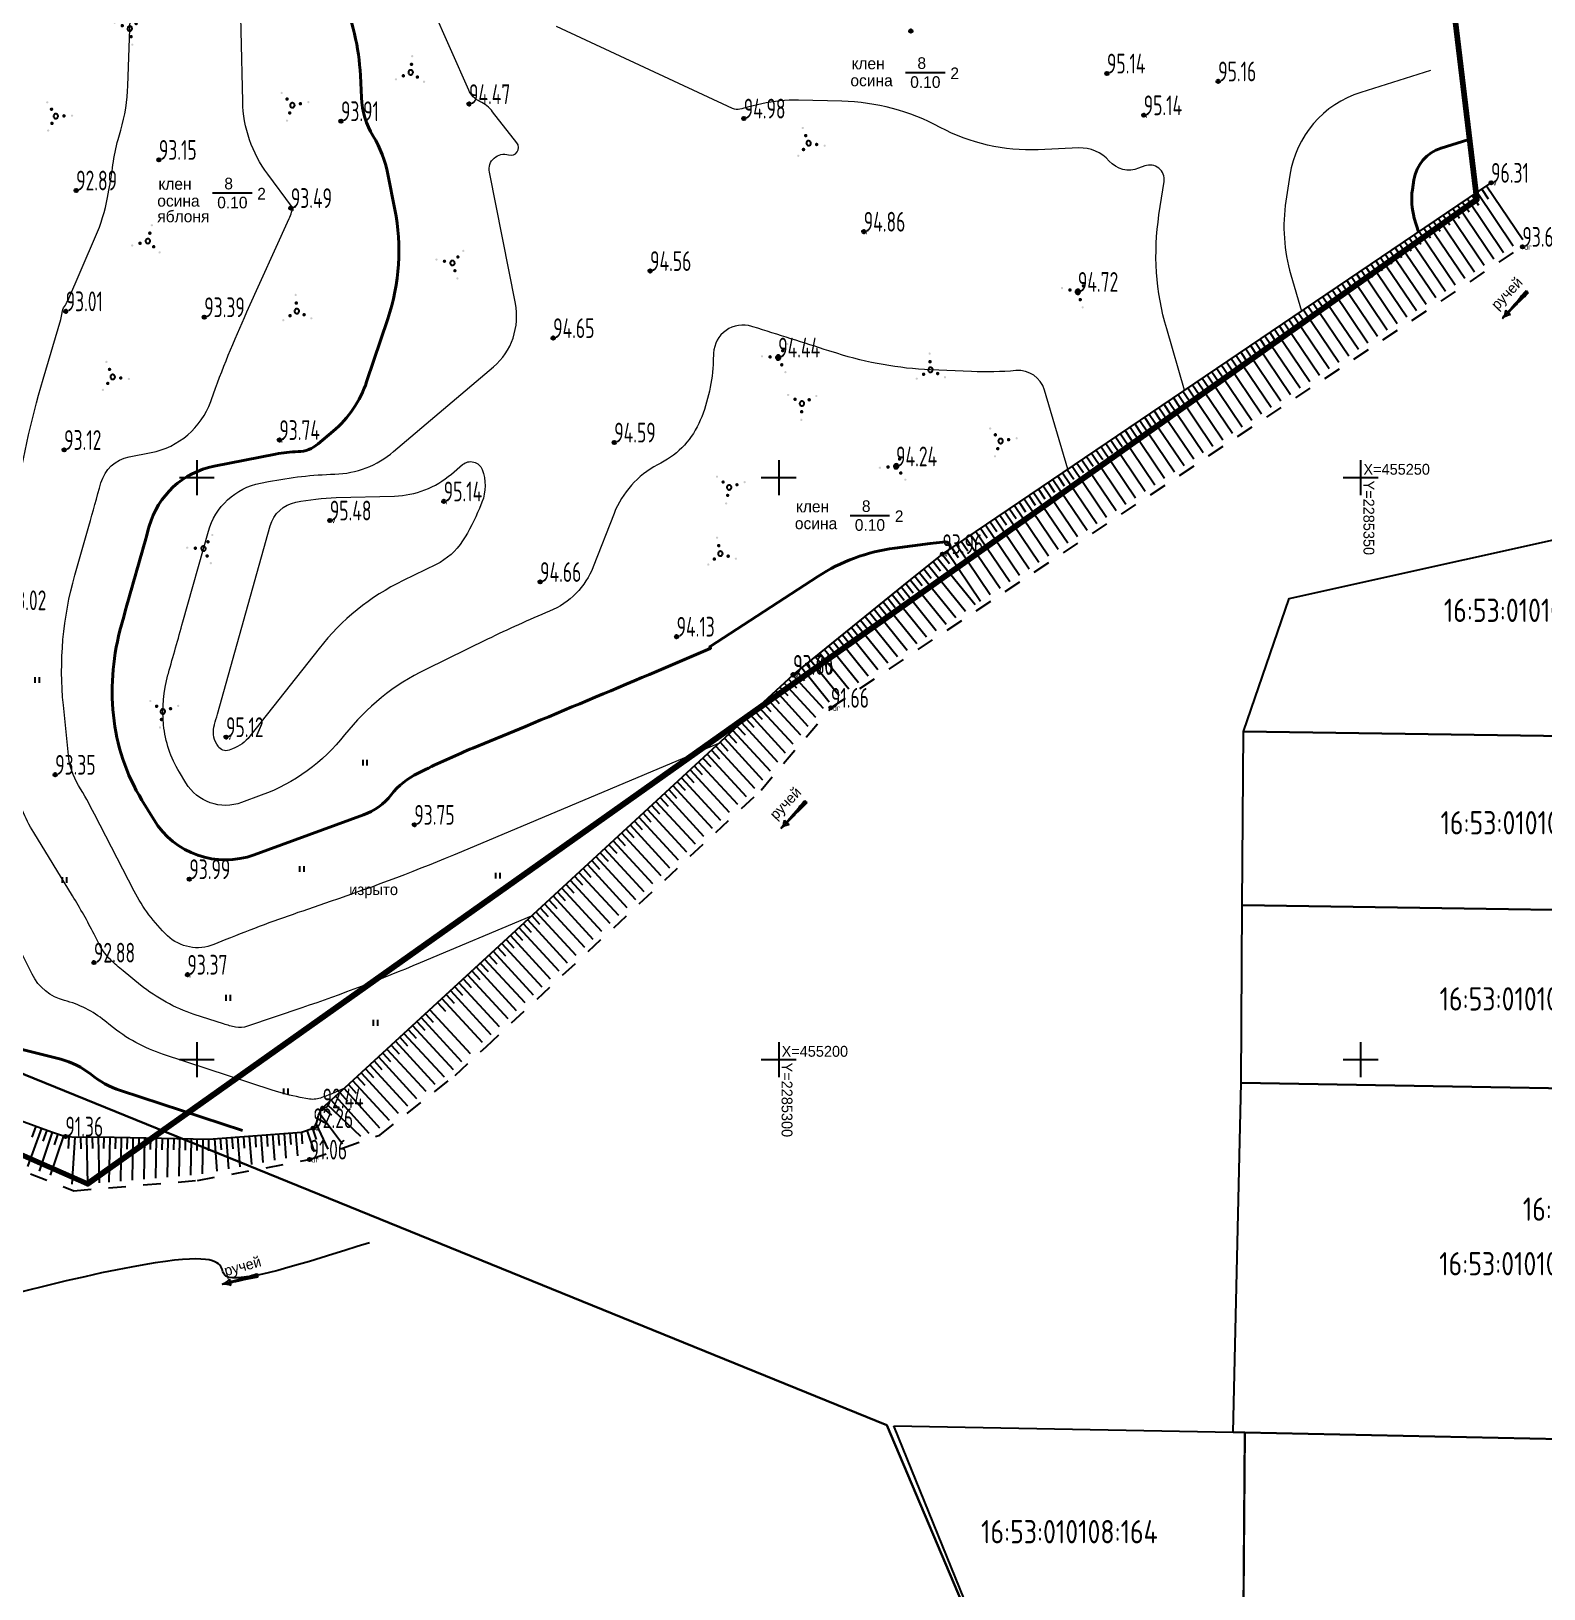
# Model space of a CAD drawing. Header units: metres. Extents: x 2284092 to 2335310, y 454860 to 483236.
# Drawn here: x 2285235.8 to 2285365.8, y 455154.5 to 455288.4 of the extents above; entities that cross this region are included whole.
import ezdxf
from ezdxf.enums import TextEntityAlignment as Align

# ---------------------------------------------------------------- set-up
doc = ezdxf.new("R2010")
doc.units = ezdxf.units.M
doc.header["$PDMODE"] = 32
doc.header["$PDSIZE"] = 0.3
doc.linetypes.add('ЛИНИЯ_1.5-1.5', pattern=[3, 1.5, -1.5])
for name, color, linetype in [('-_линия', 7, 'Continuous'), ('0 @ 0.5', 7, 'Continuous'), ('Eg.14_Ограждения', 7, 'Continuous'), ('INHABITED', 14, 'Continuous'), ('LABELS', 254, 'Continuous'), ('MUNICIPAL', 14, 'Continuous'), ('P', 94, 'Continuous'), ('Pb', 7, 'Continuous'), ('Pr', 7, 'Continuous'), ('Pur', 7, 'Continuous'), ('Pv', 7, 'Continuous'), ('T', 7, 'Continuous'), ('КОД', 7, 'Continuous')]:
    doc.layers.add(name, color=color, linetype=linetype)
doc.styles.get("Standard").update_dxf_attribs({"font": 'eskdu.shx'})
doc.styles.add('БСАМ курсив малоконтрасный (Бм-431)', font='bm431.ttf')
doc.styles.add('Древний курсив (Д-431)', font='d431.ttf')
doc.styles.add('Рубленый (Р-131)', font='p131.ttf')
doc.linetypes.add('КОНТУР', pattern='A,0,-0.5,[133,ltypeshp.shx,S=0.05,R=0,X=-0.5,Y=0],-0.5', length=1)
doc.linetypes.add('ЛИНИЯ_СВЯЗИ', pattern='A,4.5,[133,ltypeshp.shx,S=0.2,R=0,X=-0.2,Y=0],1e-05,[133,ltypeshp.shx,S=0.15,R=0,X=-0.15,Y=0],1e-05,[133,ltypeshp.shx,S=0.1,R=0,X=-0.1,Y=0],1e-05,[133,ltypeshp.shx,S=0.05,R=0,X=-0.05,Y=0],4.5,-2', length=11.00003)

# ---------------------------------------------------------------- blocks, each defined once
blk = doc.blocks.new('Крест сетки')
at = {"color": 72, "linetype": 'Continuous'}
for p, q in [((0, 3), (0, -3)), ((-3, 0), (3, 0))]:
    blk.add_line(p, q, dxfattribs=at)
blk = doc.blocks.new('Направление течения')
at = {"linetype": 'Continuous'}
h = blk.add_hatch(color=0, dxfattribs=at)
edge = h.paths.add_edge_path()
edge.add_arc((-0.03, 2.33), 1.04, 241.8876, 266.7395)
edge.add_spline(control_points=[(-0.09, 1.3), (-0.09, 1.51), (-0.11, 2.34), (-0.14, 4.01), (-0.23, 5.45), (-0.28, 6.27)], knot_values=[0, 0, 0, 0, 0.625751, 2.516384, 4.981065, 4.981065, 4.981065, 4.981065], degree=3, periodic=0)
edge.add_arc((-0.05, 6.62), 0.414, 235.3367, 276.6842)
edge.add_arc((0.05, 6.62), 0.414, 263.3158, 304.6633)
edge.add_spline(control_points=[(0.28, 6.27), (0.23, 5.45), (0.14, 4.01), (0.11, 2.34), (0.09, 1.51), (0.09, 1.3)], knot_values=[0, 0, 0, 0, 2.464681, 4.355314, 4.981065, 4.981065, 4.981065, 4.981065], degree=3, periodic=0)
edge.add_arc((0.03, 2.33), 1.04, 273.2605, 298.1124)
edge.add_spline(control_points=[(0.52, 1.42), (0.39, 1.22), (0.12, 0.79), (0.04, 0.28), (0, 0)], knot_values=[0, 0, 0, 0, 0.685038, 1.525237, 1.525237, 1.525237, 1.525237], degree=3, periodic=0)
edge.add_spline(control_points=[(0, 0), (-0.04, 0.28), (-0.12, 0.79), (-0.39, 1.22), (-0.52, 1.42)], knot_values=[0, 0, 0, 0, 0.840199, 1.525237, 1.525237, 1.525237, 1.525237], degree=3, periodic=0)
at = {"color": 0, "linetype": 'Continuous'}
blk.add_line((0, 0), (0, 6.2), dxfattribs=at)
for centre, radius, start, end in [((-0.05, 6.62), 0.414, 235.3367, 276.6842), ((0.05, 6.62), 0.414, 263.3158, 304.6633), ((-0.03, 2.33), 1.04, 241.8876, 266.7395), ((0.03, 2.33), 1.04, 273.2605, 298.1124)]:
    blk.add_arc(centre, radius, start, end, dxfattribs=at)
for points in [[(-0.09, 1.3), (-0.1, 1.92), (-0.15, 3.81), (-0.28, 6.27)], [(0.09, 1.3), (0.1, 1.92), (0.15, 3.81), (0.28, 6.27)], [(0, 0), (-0.19, 0.82), (-0.52, 1.42)], [(0, 0), (0.19, 0.82), (0.52, 1.42)]]:
    blk.add_spline(points, degree=3, dxfattribs=at)
blk = doc.blocks.new('Штриховка Луговая растительность')
at = {"color": 3, "linetype": 'Continuous'}
for p, q in [((-0.4, 1), (-0.4, 0)), ((0.4, 0), (0.4, 1))]:
    blk.add_line(p, q, dxfattribs=at)
blk = doc.blocks.new('Штриховка Кустарник')
at = {"linetype": 'Continuous'}
h = blk.add_hatch(color=3, dxfattribs=at)
edge = h.paths.add_edge_path()
edge.add_arc((2.04, -1.91), 0.2, 0, 360)
edge = h.paths.add_edge_path()
edge.add_arc((0.63, 2.73), 0.2, 0, 360)
edge = h.paths.add_edge_path()
edge.add_arc((-2.68, -0.81), 0.2, 0, 360)
h = blk.add_hatch(color=3, dxfattribs=at)
edge = h.paths.add_edge_path()
edge.add_arc((0.32, 1.36), 0.3, 0, 360)
edge = h.paths.add_edge_path()
edge.add_arc((-1.34, -0.41), 0.3, 0, 360)
edge = h.paths.add_edge_path()
edge.add_arc((1.02, -0.96), 0.3, 0, 360)
at = {"color": 3, "linetype": 'Continuous', "flags": 128}
blk.add_lwpolyline([(0.4, 0), (0.39, 0.1), (0.35, 0.2), (0.28, 0.28), (0.2, 0.35), (0.1, 0.39), (0, 0.4), (-0.1, 0.39), (-0.2, 0.35), (-0.28, 0.28), (-0.35, 0.2), (-0.39, 0.1), (-0.4, 0), (-0.39, -0.1), (-0.35, -0.2), (-0.28, -0.28), (-0.2, -0.35), (-0.1, -0.39), (0, -0.4), (0.1, -0.39), (0.2, -0.35), (0.28, -0.28), (0.35, -0.2), (0.39, -0.1)], close=True, dxfattribs=at)

msp = doc.modelspace()

# ---------------------------------------------------------------- linework, layer by layer
at = {"layer": '-_линия', "color": 1, "lineweight": 100}
msp.add_lwpolyline([(2285105.13, 455277.24), (2285117.4, 455259.73), (2285144.62, 455235.58), (2285171.81, 455219.58), (2285240.61, 455189.33), (2285360, 455273.88), (2285357.65, 455293.4), (2285424.76, 455347.94), (2285357.37, 455373.11), (2285280.03, 455419.53), (2285266.62, 455433.92), (2285255.62, 455428.3), (2285226.87, 455420.54), (2285211.36, 455393), (2285192.75, 455364.76), (2285174.58, 455340.43), (2285155.32, 455328.55), (2285142.87, 455312.81), (2285125.4, 455297.81), (2285117.19, 455291.73), (2285115.97, 455282.88)], close=True, dxfattribs=at)
at = {"color": 0, "linetype": 'Continuous'}
for p, q in [((2285310.9, 455284.8), (2285314.3, 455284.8)), ((2285251.34, 455274.45), (2285254.74, 455274.45)), ((2285306.13, 455246.75), (2285309.53, 455246.75))]:
    msp.add_line(p, q, dxfattribs=at)
at = {"linetype": 'Continuous'}
for p, q in [((2285360.01, 455274.51), (2285363.12, 455269.9)), ((2285360.42, 455274.79), (2285360.98, 455273.96)), ((2285360.83, 455275.07), (2285363.96, 455270.45)), ((2285357.94, 455273.11), (2285358.5, 455272.28)), ((2285358.35, 455273.39), (2285361.46, 455268.79)), ((2285358.76, 455273.67), (2285359.32, 455272.84)), ((2285359.18, 455273.95), (2285362.29, 455269.34)), ((2285359.59, 455274.23), (2285360.15, 455273.4)), ((2285355.87, 455271.7), (2285358.96, 455267.13)), ((2285356.28, 455271.99), (2285356.84, 455271.16)), ((2285356.69, 455272.27), (2285359.79, 455267.68)), ((2285357.11, 455272.55), (2285357.67, 455271.72)), ((2285357.52, 455272.83), (2285360.63, 455268.24)), ((2285353.79, 455270.3), (2285354.35, 455269.48)), ((2285354.21, 455270.58), (2285357.3, 455266.02)), ((2285354.62, 455270.86), (2285355.18, 455270.04)), ((2285355.04, 455271.14), (2285358.13, 455266.57)), ((2285355.45, 455271.42), (2285356.01, 455270.6)), ((2285352.14, 455269.18), (2285352.7, 455268.36)), ((2285352.55, 455269.46), (2285355.63, 455264.91)), ((2285352.97, 455269.74), (2285353.53, 455268.92)), ((2285353.38, 455270.02), (2285356.47, 455265.46)), ((2285350.07, 455267.78), (2285353.14, 455263.25)), ((2285350.48, 455268.06), (2285351.04, 455267.23)), ((2285350.9, 455268.34), (2285353.97, 455263.8)), ((2285351.31, 455268.62), (2285351.87, 455267.79)), ((2285351.72, 455268.9), (2285354.8, 455264.35)), ((2285348, 455266.38), (2285348.56, 455265.55)), ((2285348.41, 455266.66), (2285351.47, 455262.14)), ((2285348.82, 455266.94), (2285349.38, 455266.11)), ((2285349.24, 455267.22), (2285352.3, 455262.69)), ((2285349.65, 455267.5), (2285350.21, 455266.67)), ((2285345.93, 455264.98), (2285348.98, 455260.47)), ((2285346.34, 455265.26), (2285346.9, 455264.43)), ((2285346.75, 455265.54), (2285349.81, 455261.03)), ((2285347.17, 455265.82), (2285347.73, 455264.99)), ((2285347.58, 455266.1), (2285350.64, 455261.58)), ((2285344.27, 455263.86), (2285347.31, 455259.36)), ((2285344.68, 455264.14), (2285345.24, 455263.31)), ((2285345.1, 455264.42), (2285348.14, 455259.92)), ((2285345.51, 455264.7), (2285346.07, 455263.87)), ((2285342.2, 455262.46), (2285342.76, 455261.63)), ((2285342.61, 455262.74), (2285345.65, 455258.26)), ((2285343.03, 455263.02), (2285343.59, 455262.19)), ((2285343.44, 455263.3), (2285346.48, 455258.81)), ((2285343.85, 455263.58), (2285344.42, 455262.75)), ((2285340.13, 455261.06), (2285343.15, 455256.59)), ((2285340.54, 455261.34), (2285341.1, 455260.51)), ((2285340.96, 455261.62), (2285343.98, 455257.15)), ((2285341.37, 455261.9), (2285341.93, 455261.07)), ((2285341.78, 455262.18), (2285344.81, 455257.7)), ((2285338.06, 455259.66), (2285338.62, 455258.83)), ((2285338.47, 455259.94), (2285341.49, 455255.48)), ((2285338.89, 455260.22), (2285339.45, 455259.39)), ((2285339.3, 455260.5), (2285342.32, 455256.04)), ((2285339.71, 455260.78), (2285340.27, 455259.95)), ((2285335.99, 455258.26), (2285338.99, 455253.82)), ((2285336.4, 455258.54), (2285336.96, 455257.71)), ((2285336.81, 455258.82), (2285339.82, 455254.37)), ((2285337.23, 455259.1), (2285337.79, 455258.27)), ((2285337.64, 455259.38), (2285340.65, 455254.93)), ((2285334.33, 455257.14), (2285337.32, 455252.71)), ((2285334.74, 455257.42), (2285335.3, 455256.59)), ((2285335.16, 455257.7), (2285338.16, 455253.26)), ((2285335.57, 455257.98), (2285336.13, 455257.15)), ((2285332.26, 455255.74), (2285332.82, 455254.91)), ((2285332.67, 455256.02), (2285335.66, 455251.6)), ((2285333.09, 455256.3), (2285333.65, 455255.47)), ((2285333.5, 455256.58), (2285336.49, 455252.16)), ((2285333.92, 455256.86), (2285334.48, 455256.03)), ((2285330.19, 455254.34), (2285333.16, 455249.94)), ((2285330.6, 455254.62), (2285331.16, 455253.79)), ((2285331.02, 455254.9), (2285334, 455250.49)), ((2285331.43, 455255.18), (2285331.99, 455254.35)), ((2285331.84, 455255.46), (2285334.83, 455251.05)), ((2285328.12, 455252.93), (2285328.68, 455252.11)), ((2285328.53, 455253.21), (2285331.5, 455248.83)), ((2285328.95, 455253.49), (2285329.51, 455252.67)), ((2285329.36, 455253.77), (2285332.33, 455249.38)), ((2285329.77, 455254.06), (2285330.33, 455253.23)), ((2285326.46, 455251.81), (2285327.02, 455250.99)), ((2285326.88, 455252.09), (2285329.83, 455247.72)), ((2285327.29, 455252.37), (2285327.85, 455251.55)), ((2285327.7, 455252.65), (2285330.67, 455248.27)), ((2285324.39, 455250.41), (2285327.34, 455246.06)), ((2285324.8, 455250.69), (2285325.36, 455249.86)), ((2285325.22, 455250.97), (2285328.17, 455246.61)), ((2285325.63, 455251.25), (2285326.19, 455250.43)), ((2285326.05, 455251.53), (2285329, 455247.17)), ((2285322.32, 455249.01), (2285322.88, 455248.18)), ((2285322.73, 455249.29), (2285325.67, 455244.95)), ((2285323.15, 455249.57), (2285323.71, 455248.74)), ((2285323.56, 455249.85), (2285326.51, 455245.5)), ((2285323.98, 455250.13), (2285324.54, 455249.3)), ((2285320.25, 455247.61), (2285323.18, 455243.28)), ((2285320.66, 455247.89), (2285321.22, 455247.06)), ((2285321.08, 455248.17), (2285324.01, 455243.84)), ((2285321.49, 455248.45), (2285322.05, 455247.62)), ((2285321.91, 455248.73), (2285324.84, 455244.39)), ((2285318.18, 455246.21), (2285318.74, 455245.38)), ((2285318.59, 455246.49), (2285321.51, 455242.17)), ((2285319.01, 455246.77), (2285319.57, 455245.94)), ((2285319.42, 455247.05), (2285322.34, 455242.73)), ((2285319.83, 455247.33), (2285320.4, 455246.5)), ((2285316.52, 455245.09), (2285317.08, 455244.26)), ((2285316.94, 455245.37), (2285319.85, 455241.07)), ((2285317.35, 455245.65), (2285317.91, 455244.82)), ((2285317.76, 455245.93), (2285320.68, 455241.62)), ((2285314.45, 455243.69), (2285317.35, 455239.4)), ((2285314.87, 455243.97), (2285315.43, 455243.14)), ((2285315.28, 455244.25), (2285318.18, 455239.96)), ((2285315.69, 455244.53), (2285316.25, 455243.7)), ((2285316.11, 455244.81), (2285319.02, 455240.51)), ((2285312.87, 455242.46), (2285316.05, 455238.53)), ((2285313.26, 455242.78), (2285313.89, 455242)), ((2285313.65, 455243.09), (2285316.89, 455239.09)), ((2285314.04, 455243.41), (2285314.67, 455242.63)), ((2285310.93, 455240.89), (2285311.56, 455240.11)), ((2285311.32, 455241.2), (2285314.38, 455237.42)), ((2285311.71, 455241.52), (2285312.34, 455240.74)), ((2285312.1, 455241.83), (2285315.22, 455237.98)), ((2285312.48, 455242.15), (2285313.11, 455241.37)), ((2285309.37, 455239.63), (2285310, 455238.85)), ((2285309.76, 455239.95), (2285312.71, 455236.31)), ((2285310.15, 455240.26), (2285310.78, 455239.48)), ((2285310.54, 455240.58), (2285313.54, 455236.86)), ((2285307.82, 455238.37), (2285308.45, 455237.6)), ((2285308.21, 455238.69), (2285311.04, 455235.19)), ((2285308.6, 455239), (2285309.23, 455238.23)), ((2285308.99, 455239.32), (2285311.87, 455235.75)), ((2285306.27, 455237.12), (2285306.89, 455236.34)), ((2285306.65, 455237.43), (2285309.37, 455234.08)), ((2285307.04, 455237.75), (2285307.67, 455236.97)), ((2285307.43, 455238.06), (2285310.2, 455234.64)), ((2285304.32, 455235.54), (2285306.86, 455232.41)), ((2285304.71, 455235.86), (2285305.34, 455235.08)), ((2285305.1, 455236.17), (2285307.69, 455232.97)), ((2285305.49, 455236.49), (2285306.12, 455235.71)), ((2285305.88, 455236.8), (2285308.53, 455233.52)), ((2285302.77, 455234.29), (2285305.19, 455231.29)), ((2285303.16, 455234.6), (2285303.78, 455233.82)), ((2285303.54, 455234.91), (2285306.02, 455231.85)), ((2285303.93, 455235.23), (2285304.56, 455234.45)), ((2285301.21, 455233.03), (2285303.81, 455230.2)), ((2285301.6, 455233.34), (2285302.23, 455232.56)), ((2285301.99, 455233.66), (2285304.35, 455230.74)), ((2285302.38, 455233.97), (2285303.01, 455233.19)), ((2285299.74, 455231.67), (2285302.51, 455228.66)), ((2285300.11, 455232.01), (2285300.79, 455231.27)), ((2285300.48, 455232.35), (2285303.16, 455229.43)), ((2285300.85, 455232.69), (2285301.52, 455231.95)), ((2285298.27, 455230.32), (2285301.21, 455227.13)), ((2285298.64, 455230.65), (2285299.32, 455229.92)), ((2285299.01, 455230.99), (2285301.86, 455227.89)), ((2285299.37, 455231.33), (2285300.05, 455230.6)), ((2285296.8, 455228.96), (2285299.91, 455225.59)), ((2285297.17, 455229.3), (2285297.85, 455228.56)), ((2285297.54, 455229.64), (2285300.56, 455226.36)), ((2285297.9, 455229.98), (2285298.58, 455229.24)), ((2285295.33, 455227.61), (2285298.6, 455224.05)), ((2285295.7, 455227.95), (2285296.37, 455227.21)), ((2285296.06, 455228.28), (2285299.26, 455224.82)), ((2285296.43, 455228.62), (2285297.11, 455227.89)), ((2285293.86, 455226.25), (2285297.2, 455222.62)), ((2285294.23, 455226.59), (2285294.9, 455225.85)), ((2285294.59, 455226.93), (2285297.93, 455223.31)), ((2285294.96, 455227.27), (2285295.64, 455226.53)), ((2285292.39, 455224.9), (2285295.74, 455221.26)), ((2285292.75, 455225.24), (2285293.43, 455224.5)), ((2285293.12, 455225.57), (2285296.47, 455221.94)), ((2285293.49, 455225.91), (2285294.17, 455225.18)), ((2285290.91, 455223.54), (2285294.27, 455219.9)), ((2285291.28, 455223.88), (2285291.96, 455223.15)), ((2285291.65, 455224.22), (2285295, 455220.58)), ((2285292.02, 455224.56), (2285292.7, 455223.82)), ((2285289.44, 455222.19), (2285292.81, 455218.53)), ((2285289.81, 455222.53), (2285290.49, 455221.79)), ((2285290.18, 455222.86), (2285293.54, 455219.21)), ((2285290.55, 455223.2), (2285291.22, 455222.47)), ((2285287.97, 455220.83), (2285291.35, 455217.17)), ((2285288.34, 455221.17), (2285289.02, 455220.44)), ((2285288.71, 455221.51), (2285292.08, 455217.85)), ((2285289.08, 455221.85), (2285289.75, 455221.11)), ((2285286.5, 455219.48), (2285289.88, 455215.81)), ((2285286.87, 455219.82), (2285287.55, 455219.08)), ((2285287.24, 455220.16), (2285290.61, 455216.49)), ((2285287.6, 455220.49), (2285288.28, 455219.76)), ((2285285.03, 455218.12), (2285288.42, 455214.44)), ((2285285.4, 455218.46), (2285286.08, 455217.73)), ((2285285.77, 455218.8), (2285289.15, 455215.12)), ((2285286.13, 455219.14), (2285286.81, 455218.4)), ((2285283.56, 455216.77), (2285286.96, 455213.08)), ((2285283.93, 455217.11), (2285284.6, 455216.37)), ((2285284.29, 455217.45), (2285287.69, 455213.76)), ((2285284.66, 455217.78), (2285285.34, 455217.05)), ((2285282.09, 455215.41), (2285285.49, 455211.72)), ((2285282.46, 455215.75), (2285283.13, 455215.02)), ((2285282.82, 455216.09), (2285286.22, 455212.4)), ((2285283.19, 455216.43), (2285283.87, 455215.69)), ((2285280.98, 455214.4), (2285281.66, 455213.66)), ((2285281.35, 455214.74), (2285284.76, 455211.03)), ((2285281.72, 455215.07), (2285282.4, 455214.34)), ((2285279.51, 455213.04), (2285280.19, 455212.31)), ((2285279.88, 455213.38), (2285283.3, 455209.67)), ((2285280.25, 455213.72), (2285280.93, 455212.98)), ((2285280.62, 455214.06), (2285284.03, 455210.35)), ((2285278.04, 455211.69), (2285278.72, 455210.95)), ((2285278.41, 455212.03), (2285281.83, 455208.31)), ((2285278.78, 455212.37), (2285279.45, 455211.63)), ((2285279.14, 455212.7), (2285282.57, 455208.99)), ((2285276.57, 455210.33), (2285277.25, 455209.6)), ((2285276.94, 455210.67), (2285280.37, 455206.94)), ((2285277.31, 455211.01), (2285277.98, 455210.27)), ((2285277.67, 455211.35), (2285281.1, 455207.63)), ((2285275.1, 455208.98), (2285275.78, 455208.24)), ((2285275.47, 455209.32), (2285278.91, 455205.58)), ((2285275.83, 455209.66), (2285276.51, 455208.92)), ((2285276.2, 455209.99), (2285279.64, 455206.26)), ((2285273.63, 455207.62), (2285274.31, 455206.89)), ((2285274, 455207.96), (2285277.44, 455204.22)), ((2285274.36, 455208.3), (2285275.04, 455207.57)), ((2285274.73, 455208.64), (2285278.18, 455204.9)), ((2285272.16, 455206.27), (2285272.83, 455205.53)), ((2285272.52, 455206.61), (2285275.98, 455202.85)), ((2285272.89, 455206.95), (2285273.57, 455206.21)), ((2285273.26, 455207.28), (2285276.71, 455203.54)), ((2285270.69, 455204.91), (2285271.36, 455204.18)), ((2285271.05, 455205.25), (2285274.52, 455201.49)), ((2285271.42, 455205.59), (2285272.1, 455204.86)), ((2285271.79, 455205.93), (2285275.25, 455202.17)), ((2285269.28, 455203.62), (2285272.75, 455199.84)), ((2285269.64, 455203.95), (2285270.32, 455203.22)), ((2285270.01, 455204.29), (2285273.48, 455200.52)), ((2285267.8, 455202.26), (2285271.24, 455198.53)), ((2285268.17, 455202.6), (2285268.85, 455201.86)), ((2285268.54, 455202.94), (2285272.02, 455199.16)), ((2285268.91, 455203.28), (2285269.59, 455202.54)), ((2285266.33, 455200.91), (2285269.67, 455197.28)), ((2285266.7, 455201.25), (2285267.38, 455200.51)), ((2285267.07, 455201.58), (2285270.46, 455197.9)), ((2285267.44, 455201.92), (2285268.11, 455201.19)), ((2285264.86, 455199.55), (2285268.1, 455196.04)), ((2285265.23, 455199.89), (2285265.91, 455199.15)), ((2285265.6, 455200.23), (2285268.88, 455196.66)), ((2285265.97, 455200.57), (2285266.64, 455199.83)), ((2285263.39, 455198.2), (2285266.53, 455194.79)), ((2285263.76, 455198.54), (2285264.44, 455197.8)), ((2285264.13, 455198.87), (2285267.31, 455195.41)), ((2285264.49, 455199.21), (2285265.17, 455198.48)), ((2285261.91, 455196.85), (2285264.77, 455193.68)), ((2285262.28, 455197.19), (2285262.95, 455196.44)), ((2285262.65, 455197.52), (2285265.7, 455194.14)), ((2285263.02, 455197.86), (2285263.7, 455197.12)), ((2285260.55, 455195.41), (2285262.52, 455192.76)), ((2285260.8, 455195.85), (2285261.57, 455195.22)), ((2285261.17, 455196.18), (2285264.07, 455193.42)), ((2285261.54, 455196.52), (2285262.21, 455195.77)), ((2285236.64, 455194.11), (2285235.46, 455190.82)), ((2285236.16, 455194.28), (2285235.83, 455193.34)), ((2285259.94, 455194.09), (2285260.25, 455193.14)), ((2285260.24, 455194.47), (2285261.26, 455192.32)), ((2285260.38, 455194.95), (2285261.25, 455194.45)), ((2285237.58, 455193.78), (2285236.46, 455190.43)), ((2285237.11, 455193.94), (2285236.77, 455193)), ((2285238.53, 455193.46), (2285237.39, 455190.07)), ((2285238.05, 455193.62), (2285237.73, 455192.67)), ((2285239.01, 455193.38), (2285238.95, 455192.38)), ((2285239.51, 455193.34), (2285239.25, 455189.31)), ((2285240.01, 455193.34), (2285240.04, 455192.34)), ((2285240.51, 455193.35), (2285240.61, 455189.33)), ((2285241.01, 455193.36), (2285241.04, 455192.36)), ((2285241.51, 455193.37), (2285241.61, 455189.42)), ((2285242.01, 455193.36), (2285241.99, 455192.36)), ((2285242.51, 455193.35), (2285242.43, 455189.48)), ((2285243.01, 455193.34), (2285242.99, 455192.34)), ((2285243.51, 455193.33), (2285243.43, 455189.57)), ((2285244.01, 455193.32), (2285243.99, 455192.32)), ((2285244.51, 455193.31), (2285244.44, 455189.65)), ((2285245.01, 455193.3), (2285244.99, 455192.3)), ((2285245.51, 455193.29), (2285245.44, 455189.73)), ((2285246.01, 455193.28), (2285245.99, 455192.28)), ((2285246.51, 455193.27), (2285246.44, 455189.82)), ((2285247.01, 455193.26), (2285246.99, 455192.26)), ((2285247.51, 455193.25), (2285247.44, 455189.9)), ((2285248.01, 455193.24), (2285247.99, 455192.24)), ((2285248.51, 455193.23), (2285248.44, 455189.98)), ((2285249.01, 455193.22), (2285248.99, 455192.22)), ((2285249.51, 455193.21), (2285249.45, 455190.07)), ((2285250.01, 455193.2), (2285249.99, 455192.2)), ((2285250.51, 455193.19), (2285250.45, 455190.19)), ((2285251.01, 455193.18), (2285250.99, 455192.18)), ((2285251.51, 455193.21), (2285251.72, 455190.43)), ((2285252.01, 455193.25), (2285252.08, 455192.25)), ((2285252.51, 455193.29), (2285252.71, 455190.62)), ((2285253.01, 455193.32), (2285253.08, 455192.33)), ((2285253.5, 455193.36), (2285253.7, 455190.8)), ((2285254, 455193.4), (2285254.08, 455192.4)), ((2285254.5, 455193.44), (2285254.69, 455190.99)), ((2285255, 455193.48), (2285255.07, 455192.48)), ((2285255.5, 455193.51), (2285255.68, 455191.17)), ((2285256, 455193.55), (2285256.07, 455192.55)), ((2285256.5, 455193.59), (2285256.66, 455191.36)), ((2285256.99, 455193.63), (2285257.07, 455192.63)), ((2285257.49, 455193.66), (2285257.65, 455191.54)), ((2285257.99, 455193.7), (2285258.07, 455192.7)), ((2285258.49, 455193.74), (2285258.64, 455191.73)), ((2285258.99, 455193.78), (2285259.06, 455192.78)), ((2285259.46, 455193.93), (2285260.08, 455192.08))]:
    msp.add_line(p, q, dxfattribs=at)
for points in [[(2285270.32, 455204.58), (2285277.81, 455211.48), (2285298.36, 455230.39), (2285301.24, 455233.05), (2285311.36, 455241.24), (2285314.07, 455243.43), (2285361.22, 455275.33)], [(2285229.54, 455197.75), (2285234.84, 455194.76), (2285237.52, 455193.8), (2285238.71, 455193.4), (2285239.76, 455193.33), (2285241.55, 455193.37), (2285251.04, 455193.18), (2285258.99, 455193.78), (2285260.01, 455194.12), (2285260.19, 455194.36), (2285260.3, 455194.62), (2285260.45, 455195.24), (2285260.77, 455195.82), (2285262.74, 455197.6), (2285270.32, 455204.58)]]:
    msp.add_lwpolyline(points, dxfattribs=at)
at = {"color": 5, "linetype": 'ЛИНИЯ_1.5-1.5'}
for points in [[(2285274.85, 455201.11), (2285298.48, 455223.14), (2285304.49, 455230.23), (2285363.91, 455269.83)], [(2285228.07, 455193.32), (2285230.13, 455192.37), (2285239.42, 455188.74), (2285250.05, 455189.62), (2285259.69, 455191.42), (2285265.72, 455193.52), (2285272.19, 455198.64), (2285274.85, 455201.11)]]:
    msp.add_lwpolyline(points, dxfattribs=at)
at = {"linetype": 'КОНТУР'}
msp.add_spline([(2285264.83, 455184.27), (2285252.49, 455181.4, 89.52), (2285230.99, 455179.02), (2285195.74, 455173.01), (2285177.4, 455177.44), (2285163.65, 455186.13), (2285134.16, 455197.79), (2285114.52, 455204.18), (2285101.9, 455221.9), (2285093.76, 455230.04), (2285066.17, 455231.82), (2285046.88, 455242.92), (2285022.59, 455243.56)], degree=3, dxfattribs=at)
at = {"layer": 'Eg.14_Ограждения', "color": 42, "linetype": 'Continuous', "lineweight": 15, "ltscale": 0.5, "flags": 128}
for points, elevation in [([(2285191.11, 455319.42, 0), (2285188.85, 455311.04)], 91), ([(2285121.01, 455530.83, 0), (2285131.18, 455533.9)], 93), ([(2285137.69, 455396.96, 0), (2285133.53, 455400.65)], 93), ([(2285183.34, 455357.59, 0), (2285178.64, 455362.17)], 93), ([(2285186.8, 455317.74, 0), (2285185.05, 455311.23)], 91.5), ([(2285161.37, 455354.79, 0), (2285167.02, 455348.34)], 92.5), ([(2285181.37, 455628.72, 0), (2285184.82, 455627.52)], 89.5), ([(2285195.22, 455585.45, 0), (2285195.12, 455589.56)], 96.5), ([(2285199, 455603.61, -0.000001), (2285200.8, 455606.98)], 96.5), ([(2285395.85, 455330.97, 0), (2285394.79, 455333.82)], 98.5), ([(2285194.23, 455316.7, 0), (2285193.84, 455315.25)], 90.5), ([(2285324.84, 455250.72), (2285322.84, 455257.52, 0.356587), (2285320.39, 455259.19), (2285320.39, 455259.19, -0.031897), (2285316.58, 455259.11), (2285313.04, 455259.26, -0.066021), (2285304.99, 455260.68), (2285304.32, 455260.89, -0.000001), (2285297.79, 455262.96), (2285297.68, 455262.99, 0.49579), (2285294.41, 455260.69), (2285294.38, 455260.04, -0.090388), (2285293.26, 455254.93), (2285293.26, 455254.93, -0.174527), (2285289.88, 455251.25), (2285289.59, 455251.09, 0.180887), (2285285.85, 455246.92), (2285284.07, 455242.35, -0.204327), (2285280.31, 455238.52), (2285280.31, 455238.52, 0.015338), (2285274.99, 455236.12), (2285269.67, 455233.52, 0.112936), (2285262.7, 455227.9), (2285262.7, 455227.9, -0.139312), (2285255.54, 455222.71), (2285253.85, 455222.09, -0.357676), (2285249.06, 455223.77), (2285248.5, 455224.7, -0.112236), (2285247.14, 455228.76), (2285247.14, 455228.76, -0.094432), (2285247.52, 455233.06), (2285247.55, 455233.17, 0.000781), (2285248.8, 455237.61), (2285250.99, 455245.39, -0.282954), (2285255.47, 455249.53), (2285256.16, 455249.66, -0.041359), (2285261.85, 455250.3), (2285261.85, 455250.3, 0.170159), (2285266.91, 455252.24), (2285275.5, 455259.52, 0.136946), (2285277.17, 455261.99), (2285277.17, 455261.99, 0.13022), (2285277.37, 455264.97), (2285275.14, 455276.25, -0.570722), (2285276.79, 455277.72), (2285276.79, 455277.72, 0.738339), (2285277.51, 455278.76), (2285275.42, 455281.43, 0.118344), (2285274.32, 455282.31), (2285274.32, 455282.31, -0.181315), (2285273.36, 455283.29), (2285270.21, 455290.39, -0.077781)], 94.5), ([(2285235.63, 455293.58, 0), (2285235.55, 455294.66)], 92.5), ([(2285369.4, 455308.03, -0.000001), (2285369.15, 455308.58)], 96.5), ([(2285369.15, 455308.58, 0.000001), (2285368.91, 455309.13)], 96.5), ([(2285294.83, 455227.15), (2285272.74, 455217.86, -0.017814), (2285261.47, 455213.58), (2285259.1, 455212.77, 0.014855), (2285252.49, 455210.31), (2285251.47, 455209.89, -0.295167), (2285247.47, 455210.65), (2285247.47, 455210.65, -0.083749), (2285244.61, 455214.48), (2285241.2, 455221.1, 0.017984), (2285239.83, 455223.56), (2285239.83, 455223.56, -0.112237), (2285238.96, 455226.16), (2285238.53, 455230.44, -0.094432), (2285239.52, 455241.63), (2285240.72, 455245.84, 0.000781), (2285241.76, 455249.55), (2285241.76, 455249.55, -0.282955), (2285244.17, 455251.78), (2285246.08, 455252.15, 0.26388), (2285251.19, 455256.54), (2285251.25, 455256.72, -0.020053), (2285254.3, 455264.23), (2285257.93, 455272.25, 0.02537), (2285258.14, 455272.8), (2285258.21, 455273.01, 0.13022), (2285258.22, 455273.16), (2285258.21, 455273.19, 0.087602), (2285258.18, 455273.27), (2285258.18, 455273.27, 0.024465), (2285258.14, 455273.33), (2285256.09, 455276.07, -0.1562), (2285253.94, 455282.31), (2285253.67, 455294.49, -0.018082)], 93.5), ([(2285234.36, 455247.45, -0.035154), (2285236.79, 455258.45), (2285238.3, 455263.57, 0.044092), (2285238.42, 455264.16), (2285238.42, 455264.18, -0.126826), (2285238.62, 455264.7), (2285238.62, 455264.7, 0.051305), (2285238.9, 455265.2), (2285241.3, 455270.71, 0.057212), (2285242.32, 455274.05), (2285242.44, 455274.7, 0.012832), (2285242.79, 455276.88), (2285242.79, 455276.88, -0.037038), (2285243.24, 455279.04), (2285243.47, 455279.85, 0.06129), (2285244.07, 455283.67), (2285244.41, 455293.47, -0.063923)], 93), ([(2285334.88, 455257.51), (2285333.34, 455262.77, -0.109853), (2285332.68, 455272.57), (2285333.12, 455275.43, 0.577382), (2285331.45, 455276.77), (2285330.93, 455276.57, -0.316323), (2285328.41, 455277.19), (2285328.41, 455277.19, 0.228514), (2285325.78, 455278.32), (2285322.3, 455278.17, -0.135173), (2285313.87, 455280.09), (2285313.87, 455280.09, 0.117106), (2285305.42, 455282.33), (2285301.69, 455282.43, 0.064862), (2285298.55, 455282.1), (2285297.33, 455281.81, 0.003291), (2285296.67, 455281.65), (2285296.67, 455281.65, -0.172015), (2285296.04, 455281.71), (2285280.92, 455288.75, -0.181314)], 95), ([(2285356.01, 455284.98), (2285350.02, 455283.09, 0.285844), (2285343.93, 455275.99), (2285343.59, 455273.76, 0.109853), (2285344.01, 455267.42), (2285344.93, 455264.3)], 95.5), ([(2285278.74, 455212.33), (2285269.19, 455208.31, -0.017813), (2285259.01, 455204.45), (2285254.35, 455202.87, -0.130478), (2285253.33, 455202.8), (2285253.33, 455202.8, -0.031335), (2285252.3, 455203.07), (2285249.78, 455203.89, -0.091395), (2285245.17, 455206.41), (2285243.67, 455207.62, -0.019956), (2285242.57, 455208.59), (2285242.57, 455208.59, -0.083747), (2285241.7, 455209.76), (2285241.17, 455210.78, 0.01904), (2285239.32, 455214.07), (2285235.98, 455219.51, -0.082725), (2285234.35, 455223.52)], 93), ([(2285262.64, 455197.51), (2285261.66, 455197.1, -0.017818), (2285260.62, 455196.7), (2285260.62, 455196.7, -0.130477), (2285259.55, 455196.63), (2285258.87, 455196.76, -0.031335), (2285256.46, 455197.39), (2285247.14, 455200.44, -0.091396), (2285242.59, 455202.93), (2285242.08, 455203.34, 0.108395), (2285238.63, 455205.08), (2285238.63, 455205.08, -0.21838), (2285235.84, 455207.34), (2285234.84, 455209.34, 0.022568)], 92.5)]:
    msp.add_lwpolyline(points, format="xyb", dxfattribs=dict(at, elevation=elevation))
at = {"layer": 'Eg.14_Ограждения', "color": 42, "linetype": 'Continuous', "lineweight": 40, "ltscale": 0.5, "flags": 128}
for points, elevation in [([(2285149.03, 455344.01, 0), (2285143.48, 455347.36)], 92), ([(2285173.89, 455628.54, 0), (2285177.8, 455627.17)], 90), ([(2285230.39, 455299.2, 0), (2285230.76, 455293.92)], 92), ([(2285387.87, 455328.78, -0.000001), (2285388.29, 455327.66)], 98), ([(2285314.79, 455243.92), (2285314.71, 455244.21, 0.356584), (2285314.32, 455244.47), (2285314.09, 455244.45, 0.011226), (2285313.02, 455244.34), (2285309.97, 455243.94, 0.112095), (2285303.35, 455241.5), (2285294.11, 455235.49, 0.621199), (2285294.12, 455235.39), (2285294.12, 455235.39, -0.683975), (2285294.12, 455235.31), (2285288.9, 455233.1, -0.001895), (2285278.23, 455228.63), (2285273.73, 455226.77, 0.015336), (2285269.65, 455224.93), (2285269.02, 455224.62, 0.112936), (2285266.7, 455222.75), (2285266.7, 455222.75, -0.139311), (2285264.31, 455221.02), (2285254.93, 455217.6, -0.357678), (2285246.3, 455220.62), (2285245.28, 455222.29, -0.112236), (2285242.83, 455229.6), (2285242.83, 455229.6, -0.094432), (2285243.52, 455237.34), (2285243.57, 455237.54, 0.00078), (2285245.83, 455245.55), (2285245.91, 455245.83, -0.282954), (2285251.49, 455250.98), (2285256.77, 455252.02, -0.041359), (2285258.7, 455252.23), (2285258.7, 455252.23, 0.170159), (2285260.42, 455252.89), (2285261.71, 455253.98, 0.136947), (2285264.59, 455258.23), (2285266.4, 455263.65, 0.130219), (2285267.01, 455273.04), (2285266.41, 455276.07, 0.087608), (2285265.15, 455279.34), (2285265.15, 455279.34, -0.124954), (2285264.14, 455282.65), (2285264.05, 455284.54, 0.093005), (2285262.39, 455291.57)], 94), ([(2285359.22, 455279.03), (2285356.92, 455278.31, 0.285843), (2285354.59, 455275.58), (2285354.46, 455274.73, 0.109854), (2285354.62, 455272.3), (2285354.97, 455271.1)], 96), ([(2285253.91, 455193.91), (2285243.44, 455197.35, -0.091395), (2285240.89, 455198.74), (2285240.89, 455198.74, 0.108394), (2285238.31, 455200.04), (2285234.42, 455201.03, -0.218379), (2285229.26, 455205.2), (2285229.26, 455205.2, 0.73668), (2285227.12, 455204.86), (2285226.41, 455199.85)], 92)]:
    msp.add_lwpolyline(points, format="xyb", dxfattribs=dict(at, elevation=elevation))
at = {"layer": 'Eg.14_Ограждения', "color": 42, "linetype": 'Continuous', "lineweight": 15, "ltscale": 0.5, "elevation": 95, "flags": 128}
msp.add_lwpolyline([(2285266.99, 455248.42, 0.170159), (2285271.87, 455250.3), (2285272.84, 455251.12, -0.516297), (2285274.52, 455250.69), (2285274.52, 455250.69, -0.190447), (2285274.5, 455247.9), (2285274.28, 455247.36, -0.045727), (2285272.84, 455244.57), (2285272.84, 455244.57, -0.138039), (2285270.57, 455242.54), (2285267.72, 455241.15, 0.112936), (2285260.5, 455235.33), (2285254.56, 455227.78, -0.139312), (2285253.06, 455226.7), (2285252.77, 455226.59, -0.357675), (2285251.82, 455226.93), (2285251.71, 455227.11, -0.112237), (2285251.44, 455227.92), (2285251.44, 455227.92, -0.094432), (2285251.52, 455228.77), (2285251.52, 455228.79, 0.000781), (2285251.77, 455229.68), (2285256.31, 455245.86, -0.282954), (2285258.51, 455247.89), (2285258.51, 455247.89, -0.041359), (2285261.98, 455248.28)], format="xyb", close=True, dxfattribs=at)
at = {"layer": 'INHABITED', "linetype": 'Continuous'}
for points in [[(2284917.2, 455240.8), (2285097.4, 455254.7), (2285309.3, 455168.6), (2285333.81, 455110.77), (2285339.79, 455110.85), (2285339.39, 455050.11), (2285339.7, 455018.44), (2285335.22, 455018.04), (2285318.73, 455005.83), (2285312, 455001), (2285313.2, 454984.6), (2285301.3, 454975.7), (2285301.7, 454941.9), (2285296.7, 454941.6), (2285296, 454924.4), (2285295.41, 454911.85), (2285297.8, 454911.17), (2285297.71, 454907.94), (2285320.4, 454912.8), (2285320.4, 454890.56), (2285301.07, 454890.89), (2285300.69, 454888.84), (2285294.3, 454888.4), (2285292.98, 454859.8)], [(2284917.2, 455240.8), (2285097.4, 455254.7), (2285309.3, 455168.6), (2285333.81, 455110.77)], [(2284917.2, 455240.8), (2285097.4, 455254.7), (2285309.3, 455168.6), (2285333.81, 455110.77), (2285339.79, 455110.85), (2285339.39, 455050.11), (2285339.7, 455018.44), (2285335.22, 455018.04), (2285318.73, 455005.83), (2285312, 455001), (2285313.2, 454984.6), (2285301.3, 454975.7), (2285301.7, 454941.9), (2285296.7, 454941.6), (2285296, 454924.4), (2285295.41, 454911.85), (2285297.8, 454911.17), (2285297.71, 454907.94), (2285320.4, 454912.8), (2285320.4, 454890.56), (2285301.07, 454890.89), (2285300.69, 454888.84), (2285294.3, 454888.4), (2285292.98, 454859.8)]]:
    msp.add_lwpolyline(points, dxfattribs=at)
at = {"layer": 'MUNICIPAL', "linetype": 'Continuous'}
for points in [[(2284917.2, 455240.8), (2285097.4, 455254.7), (2285309.3, 455168.6), (2285333.81, 455110.77)], [(2285333.81, 455110.77), (2285309.3, 455168.6), (2285097.4, 455254.7), (2284917.2, 455240.8)], [(2284917.2, 455240.8), (2285097.4, 455254.7), (2285309.3, 455168.6), (2285333.81, 455110.77)], [(2285333.81, 455110.77), (2285309.3, 455168.6), (2285097.4, 455254.7), (2284917.2, 455240.8)]]:
    msp.add_lwpolyline(points, dxfattribs=at)
at = {"layer": 'P', "linetype": 'Continuous'}
for points in [[(2285389.41, 455249.72), (2285389.53, 455227.48), (2285339.94, 455228.18), (2285343.88, 455239.62)], [(2285339.84, 455213.27), (2285339.94, 455228.18), (2285389.53, 455227.48), (2285389.41, 455212.53)], [(2285339.73, 455198.01), (2285339.84, 455213.27), (2285389.41, 455212.53), (2285389.28, 455197.16)], [(2285389.04, 455166.93), (2285340.05, 455167.96), (2285339.05, 455167.99), (2285339.73, 455198.01), (2285389.28, 455197.16)], [(2285309.9, 455168.53), (2285339.05, 455167.99), (2285340.05, 455167.96), (2285339.92, 455150.37), (2285317.07, 455150.84)], [(2285340.05, 455167.96), (2285389.04, 455166.93), (2285388.79, 455136.65), (2285339.82, 455137.05)]]:
    msp.add_lwpolyline(points, close=True, dxfattribs=at)
at = {"layer": 'Pb'}
msp.add_point((2285260.81, 455195.82, 92.44), dxfattribs=at)
at = {"layer": 'Pr'}
for p in [(2285311.35, 455288.36, 95.08), (2285328.21, 455284.72, 95.14), (2285337.77, 455284.04, 95.16), (2285273.39, 455282.09, 94.47), (2285297, 455280.85, 94.98), (2285331.37, 455281.13, 95.14), (2285262.39, 455280.62, 93.91), (2285246.74, 455277.3, 93.15), (2285239.63, 455274.67, 92.89), (2285258.08, 455273.16, 93.49), (2285307.31, 455271.13, 94.86), (2285288.95, 455267.75, 94.56), (2285325.71, 455265.96, 94.72), (2285238.73, 455264.29, 93.01), (2285250.64, 455263.78, 93.39), (2285280.62, 455261.99, 94.65), (2285299.96, 455260.32, 94.44), (2285257.09, 455253.23, 93.74), (2285285.87, 455253.02, 94.59), (2285238.6, 455252.38, 93.12), (2285310.09, 455250.97, 94.24), (2285271.22, 455247.96, 95.14), (2285279.5, 455241.04, 94.66), (2285291.23, 455236.34, 94.13), (2285237.83, 455224.48, 93.35), (2285268.69, 455220.18, 93.75), (2285249.36, 455215.51, 94), (2285241.16, 455208.34, 92.88), (2285249.19, 455207.3, 93.37)]:
    msp.add_point(p, dxfattribs=at)
at = {"layer": 'Pur'}
for p in [(2285363.91, 455269.83, 93.66), (2285304.49, 455230.23, 91.67), (2285259.69, 455191.42, 91.06)]:
    msp.add_point(p, dxfattribs=at)
at = {"layer": 'Pv'}
for p in [(2285361.22, 455275.33, 96.31), (2285261.43, 455246.32, 95.48), (2285314.07, 455243.43, 93.96), (2285301.24, 455233.05, 93.7), (2285301.25, 455233.07, 93.67), (2285252.51, 455227.71, 95.12), (2285260.01, 455194.12, 92.26), (2285238.71, 455193.4, 91.36)]:
    msp.add_point(p, dxfattribs=at)

# ---------------------------------------------------------------- block references
at = {"layer": '0 @ 0.5', "linetype": 'ЛИНИЯ_1.5-1.5', "xscale": 0.5, "yscale": 0.5, "zscale": 0.5}
for p, rotation in [((2285244.24, 455288.57, 93), 202.0000000000001), ((2285268.38, 455284.81), 128.0000000000001), ((2285258.21, 455281.99), 53.99999999999995), ((2285237.88, 455281.05), 165.0000000000001), ((2285302.57, 455278.73), 33.99999999999987), ((2285245.79, 455270.32), 239), ((2285271.96, 455268.44), 90.99999999999994), ((2285325.71, 455265.96, 94.72), 330.0000000000001), ((2285258.59, 455264.3), 16.99999999999996), ((2285299.96, 455260.32, 94.44), 219), ((2285313.04, 455259.26, 94.5), 255.9999999999999), ((2285242.77, 455258.65), 275.9999999999999), ((2285302, 455256.36), 71.00000000000007), ((2285319.07, 455253.14), 292.9999999999999), ((2285310.09, 455250.97, 94.24), 108), ((2285295.75, 455249.16), 181.9999999999998), ((2285250.57, 455243.9, 94.5), 340.0000000000001), ((2285294.99, 455243.47), 145), ((2285247.08, 455229.91, 94.5), 303)]:
    msp.add_blockref('Штриховка Кустарник', p, dxfattribs=dict(at, rotation=rotation))
at = {"layer": '0 @ 0.5', "linetype": 'Continuous', "xscale": 0.4999999999999999, "yscale": 0.4999999999999999, "zscale": 0.4999999999999999}
for p, rotation in [((2285362.21, 455263.68), 317.3491406889093), ((2285300.22, 455219.87), 317.3491406889093), ((2285252.19, 455180.72), 283.9869819507163)]:
    msp.add_blockref('Направление течения', p, dxfattribs=dict(at, rotation=rotation))
at = {"layer": '0 @ 0.5', "linetype": 'ЛИНИЯ_1.5-1.5', "xscale": 0.5, "yscale": 0.5, "zscale": 0.5}
for name, p in [('Крест сетки', (2285250, 455250)), ('Крест сетки', (2285300, 455250)), ('Крест сетки', (2285350, 455250)), ('Штриховка Луговая растительность', (2285236.29, 455232.37)), ('Штриховка Луговая растительность', (2285264.45, 455225.27)), ('Штриховка Луговая растительность', (2285238.63, 455215.19, 93)), ('Штриховка Луговая растительность', (2285259.03, 455216.13)), ('Штриховка Луговая растительность', (2285275.86, 455215.56)), ('Штриховка Луговая растительность', (2285252.7, 455205.06)), ('Штриховка Луговая растительность', (2285265.35, 455202.91)), ('Крест сетки', (2285250, 455200)), ('Крест сетки', (2285300, 455200)), ('Крест сетки', (2285350, 455200)), ('Штриховка Луговая растительность', (2285257.66, 455197.03, 92.5))]:
    msp.add_blockref(name, p, dxfattribs=at)

# ---------------------------------------------------------------- texts
at = {"color": 0, "linetype": 'Continuous'}
for s, style, p in [('клен', 'БСАМ курсив малоконтрасный (Бм-431)', (2285306.26, 455285.08)), ('8', 'Древний курсив (Д-431)', (2285311.92, 455285.11)), ('2', 'Древний курсив (Д-431)', (2285314.75, 455284.23)), ('осина', 'БСАМ курсив малоконтрасный (Бм-431)', (2285306.16, 455283.62)), ('0.10', 'Древний курсив (Д-431)', (2285311.3, 455283.48)), ('8', 'Древний курсив (Д-431)', (2285252.36, 455274.76)), ('клен', 'БСАМ курсив малоконтрасный (Бм-431)', (2285246.7, 455274.73)), ('2', 'Древний курсив (Д-431)', (2285255.19, 455273.89)), ('яблоня', 'БСАМ курсив малоконтрасный (Бм-431)', (2285246.6, 455271.94)), ('осина', 'БСАМ курсив малоконтрасный (Бм-431)', (2285246.6, 455273.28)), ('0.10', 'Древний курсив (Д-431)', (2285251.75, 455273.13)), ('клен', 'БСАМ курсив малоконтрасный (Бм-431)', (2285301.49, 455247.02)), ('8', 'Древний курсив (Д-431)', (2285307.15, 455247.05)), ('осина', 'БСАМ курсив малоконтрасный (Бм-431)', (2285301.39, 455245.57)), ('0.10', 'Древний курсив (Д-431)', (2285306.54, 455245.43)), ('2', 'Древний курсив (Д-431)', (2285309.98, 455246.18))]:
    msp.add_text(s, height=1, dxfattribs=dict(at, style=style)).set_placement(p)
at = {"linetype": 'ЛИНИЯ_СВЯЗИ', "style": 'Рубленый (Р-131)'}
for rotation, p in [(46.2578, (2285361.77, 455264.35, 89.52)), (46.2578, (2285299.78, 455220.55, 89.52)), (15.618, (2285252.49, 455181.4, 89.52))]:
    msp.add_text('ручей', height=0.9, rotation=rotation, dxfattribs=at).set_placement(p)
at = {"linetype": 'ЛИНИЯ_1.5-1.5', "style": 'Рубленый (Р-131)'}
for s, height, p in [('X=455250', 0.931, (2285350.25, 455250.25)), ('изрыто', 0.95, (2285263.09, 455214.14, 93.5)), ('X=455200', 0.931, (2285300.25, 455200.25))]:
    msp.add_text(s, height=height, dxfattribs=at).set_placement(p)
for s, p in [('Y=2285350', (2285350.25, 455249.75)), ('Y=2285300', (2285300.25, 455199.75))]:
    msp.add_text(s, height=0.931, rotation=270, dxfattribs=at).set_placement(p)
at = {"layer": 'LABELS', "color": 0}
for s, p in [('16:53:010108:165', (2285364.73, 455238.6)), ('16:53:010108:488', (2285364.69, 455220.35)), ('16:53:010108:487', (2285364.57, 455205.22)), ('16:53:010108:492', (2285371.69, 455187.16)), ('16:53:010108:141', (2285364.17, 455182.47)), ('16:53:010108:164', (2285324.98, 455159.45))]:
    msp.add_text(s, height=2, dxfattribs=at).set_placement(p, align=Align.MIDDLE_CENTER)
at = {"layer": 'T', "width": 0.8}
for s, p in [('95.14', (2285328.21, 455284.72, 95.14)), ('95.16', (2285337.77, 455284.04, 95.16)), ('94.47', (2285273.39, 455282.09, 94.47)), ('93.91', (2285262.39, 455280.62, 93.91)), ('94.98', (2285297, 455280.85, 94.98)), ('95.14', (2285331.37, 455281.13, 95.14)), ('93.15', (2285246.74, 455277.3, 93.15)), ('96.31', (2285361.22, 455275.33, 96.31)), ('92.89', (2285239.63, 455274.67, 92.89)), ('93.49', (2285258.08, 455273.16, 93.49)), ('94.86', (2285307.31, 455271.13, 94.86)), ('93.66', (2285363.91, 455269.83, 93.66)), ('94.56', (2285288.95, 455267.75, 94.56)), ('94.72', (2285325.71, 455265.96, 94.72)), ('93.01', (2285238.73, 455264.29, 93.01)), ('93.39', (2285250.64, 455263.78, 93.39)), ('94.65', (2285280.62, 455261.99, 94.65)), ('94.44', (2285299.96, 455260.32, 94.44)), ('93.74', (2285257.09, 455253.23, 93.74)), ('94.59', (2285285.87, 455253.02, 94.59)), ('93.12', (2285238.6, 455252.38, 93.12)), ('94.24', (2285310.09, 455250.97, 94.24)), ('95.14', (2285271.22, 455247.96, 95.14)), ('95.48', (2285261.43, 455246.32, 95.48)), ('93.96', (2285314.07, 455243.43, 93.96)), ('94.66', (2285279.5, 455241.04, 94.66)), ('93.02', (2285233.67, 455238.61, 93.02)), ('94.13', (2285291.23, 455236.34, 94.13)), ('93.70', (2285301.24, 455233.05, 93.7)), ('93.66', (2285301.25, 455233.07, 93.67)), ('91.66', (2285304.49, 455230.23, 91.67)), ('95.12', (2285252.51, 455227.71, 95.12)), ('93.35', (2285237.83, 455224.48, 93.35)), ('93.75', (2285268.69, 455220.18, 93.75)), ('93.99', (2285249.36, 455215.51, 94)), ('92.88', (2285241.16, 455208.34, 92.88)), ('93.37', (2285249.19, 455207.3, 93.37)), ('92.44', (2285260.81, 455195.82, 92.44)), ('92.26', (2285260.01, 455194.12, 92.26)), ('91.36', (2285238.71, 455193.4, 91.36)), ('91.06', (2285259.69, 455191.42, 91.06))]:
    msp.add_text(s, height=1.7, dxfattribs=at).set_placement(p)
at = {"layer": 'КОД'}
for s, p in [('r', (2285331.52, 455280.88, 95.14)), ('v', (2285361.37, 455275.08, 96.31)), ('r', (2285258.23, 455272.91, 93.49)), ('r', (2285307.46, 455270.88, 94.86)), ('ur', (2285364.06, 455269.58, 93.66)), ('r', (2285257.24, 455252.98, 93.74)), ('r', (2285271.37, 455247.71, 95.14)), ('v', (2285261.58, 455246.07, 95.48)), ('v', (2285314.22, 455243.18, 93.96)), ('v', (2285301.4, 455232.82, 93.67)), ('v', (2285301.39, 455232.8, 93.7)), ('ur', (2285304.64, 455229.98, 91.66)), ('v', (2285252.66, 455227.46, 95.12)), ('r', (2285249.34, 455207.05, 93.37)), ('b', (2285260.91, 455195.57, 92.44)), ('v', (2285260.16, 455193.87, 92.26)), ('v', (2285238.86, 455193.15, 91.36)), ('ur', (2285259.84, 455191.17, 91.06))]:
    msp.add_text(s, height=0.5, dxfattribs=at).set_placement(p)

doc.saveas('drawing.dxf')
